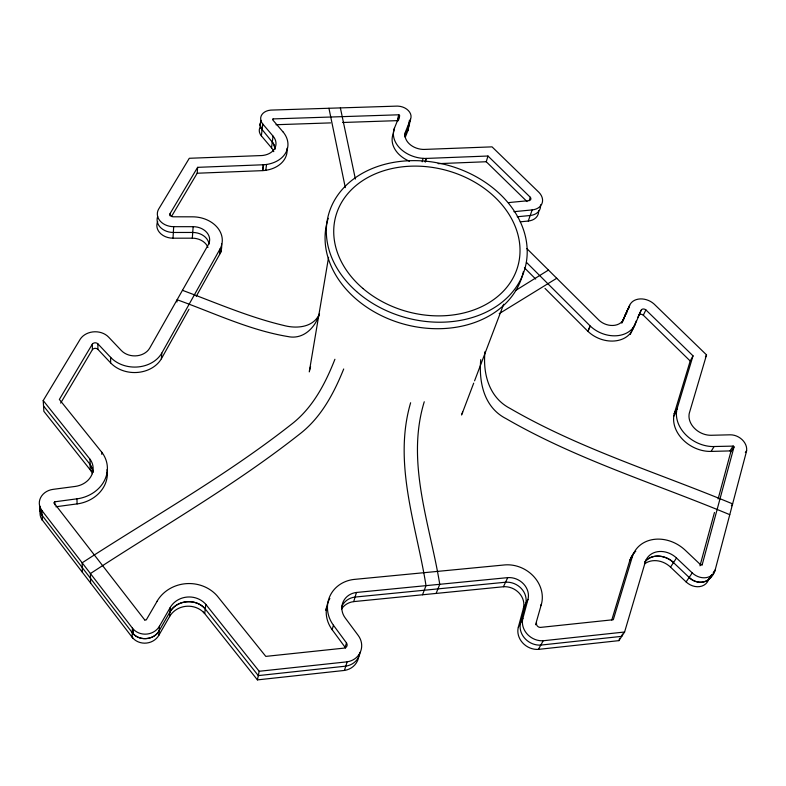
<?xml version="1.0" encoding="UTF-8"?>
<svg xmlns="http://www.w3.org/2000/svg" width="786" height="786" viewBox="0 0 786 786"><rect width="100%" height="100%" fill="white"/><g stroke="black" fill="none" stroke-linecap="round" stroke-linejoin="round"><path stroke-width="1.18" d="M189.013 309.271L161.376 358.789A30.045 24.68 1.2 0 1 110.62 362.867L110.649 357.375L97.867 343.826A3.37 2.751 -0.7 0 0 92.335 344.111L59.363 399.445L102.042 452.579A36.068 30.86 -5.2 0 1 103.772 455.173A35.006 29.956 -5.2 0 1 76.949 498.864L77.097 503.895L55.885 506.764M405.203 137.442L407.875 130.712L410.587 119.089A12.311 9.039 12.9 0 0 397.962 106.13A11.407 8.371 12.9 0 0 396.743 106.12L271.514 110.079A11.643 8.636 8.7 0 0 270.276 110.168A12.576 9.324 8.7 0 0 262.789 124.031L273.056 136.125A17.272 12.959 8.1 0 1 263.379 155.373A17.734 13.313 8.1 0 1 261.669 155.549L189.298 158.281L158.517 209.322A15.749 12.212 4.5 0 0 173.677 226.682L193.15 226.682A15.848 12.448 5.2 0 1 208.467 244.417L149.595 348.306A16.761 13.735 1.3 0 1 121.349 350.536L108.566 337.076A16.938 13.843 -0.7 0 0 80.319 339.031L43.21 400.555L90.036 459.25A21.153 18.098 -5.2 0 1 91.048 460.773A20.623 17.646 -5.2 0 1 75.151 486.446L52.996 489.373A15.484 13.372 -7.5 0 0 41.01 509.22A14.354 12.399 -7.6 0 0 41.805 510.379L132.431 628.142L132.117 637.21L133.109 638.36A15.72 14.433 -6.9 0 0 158.87 635.255L169.54 616.627L170.267 607.431A21.32 19.611 -1.3 0 1 204.409 602.891A21.861 20.122 -1.4 0 1 205.814 604.375L259.184 671.273L257.425 679.89L344.435 670.438A18.166 16.889 20 0 0 357.492 660.8A18.127 16.86 20 0 0 358.838 654.591M360.096 652.419A18.245 16.938 19.9 0 1 345.791 666.145L258.299 675.606L205.254 608.993C196.264 598.097 176.791 599.571 169.904 612.058L159.175 630.745C154.174 639.765 140.262 641.435 133.266 633.85L133.433 629.301A14.728 13.48 -6.5 0 1 132.431 628.142M39.85 506.096L39.939 510.743L41.992 515.213L132.274 632.701C138.817 641.415 153.918 640.305 159.175 630.745M161.376 358.789L161.788 353.101L220.198 248.69A28.561 22.43 5.2 0 0 192.59 216.828L173.195 216.798A3.134 2.427 4.5 0 1 170.14 213.478L197.62 167.339L263.615 164.755A30.212 22.666 8.1 0 0 266.542 164.461A29.318 22.008 8.1 0 0 282.901 131.724M170.012 215.796L170.14 213.468M207.976 247.482A15.691 12.389 5.1 0 0 192.315 238.178L173.018 238.197L173.677 226.673M176.968 301.981L177.115 299.751C213.615 312.818 249.25 330.091 287.735 336.526C303.16 339.955 315.314 327.723 319.421 313.958M158.87 635.255L159.479 626.187L170.267 607.431M192.315 238.178L193.15 226.682M171.574 216.346L197.188 173.234L197.62 167.339M718.109 498.972L730.882 451.577L729.978 450.918L711.084 451.419A31.961 25.054 29.2 0 1 673.749 416.325A32.953 25.83 29.2 0 1 674.221 413.77L690.196 361L693.026 355.842L645.886 309.9A3.105 2.378 24.1 0 0 641.13 310.244L637.868 317.249M39.732 506.872L40.135 511.49L42.149 515.429M196.245 296.312L219.53 254.595L220.198 248.69M273.783 151.669A17.086 12.9 8.1 0 0 271.524 147.876L261.355 135.85L262.789 124.031M205.814 604.375L204.694 613.561L257.425 679.89M197.188 173.234L262.495 170.641L263.231 164.775M286.998 148.308A29.19 21.969 8.1 0 1 265.786 170.297A30.074 22.627 8.1 0 1 262.878 170.621L263.615 164.755M265.796 170.316L266.542 164.461M271.524 147.876L273.056 136.125M309.262 371.896L328.568 257.356M410.626 402.756C392.784 463.563 416.541 525.647 426.012 585.649L422.524 594.786M398.502 120.209C401.076 113.695 398.364 112.457 397.461 120.641L342.627 122.488M424.253 401.764C405.655 462.394 430.08 524.478 439.757 584.303L436.122 593.43M404.574 136.125L405.655 131.468L410.587 119.089M422.2 161.818L423.065 158.359A28.561 21.134 13.8 0 1 394.513 127.863M425.069 161.887L425.943 158.438L487.978 156.021L530.304 197.276L529.135 200.646M425.432 161.877L426.307 158.428M345.545 648.077A3.625 3.37 19.9 0 0 345.123 647.31L332.164 629.714L333.441 625.234A32.54 29.681 19.6 0 1 353.847 579.449L505.005 564.898A32.197 28.178 29.9 0 1 541.485 603.962L535.561 624.742M673.73 416.325L676.559 411.294A33.12 25.889 29.2 0 1 677.051 408.74L693.026 355.842M674.231 413.77L677.051 408.74M644.667 562.098C651.692 553.039 666.086 555.093 673.494 562.589L689.155 577.435C698.066 586.071 710.593 582.623 714.779 571.127A13.893 11.338 34.9 0 0 715.172 569.938L746.395 451.744A13.107 10.247 30.8 0 0 746.612 450.604A14.148 11.063 30.7 0 0 730.076 434.815L711.183 435.277A18.923 14.796 29.1 0 1 689.067 414.605A19.434 15.199 29.1 0 1 689.332 413.102L706.545 354.908L654.07 304.015A15.622 11.967 24.1 0 0 629.665 305.282L622.011 322.162M527.966 599.394L523.397 608.335L518.338 627.169L522.887 618.366L527.966 599.394A17.872 15.632 29.9 0 0 507.736 577.631L356.461 592.467A18.058 16.477 19.6 0 0 345.201 617.924L358.249 635.481A18.353 17.007 19.8 0 1 347.157 661.812L344.435 670.438M702.163 564.829L734.026 446.979M644.441 563.994A20.19 16.791 34.5 0 1 652.409 560.782A20.122 16.722 34.5 0 1 670.517 567.109L686.09 581.905A14.846 12.173 35.1 0 0 699.55 586.621A14.816 12.144 35.1 0 0 708.383 580.107L709.974 577.248M711.585 575.568C711.861 574.792 712.087 574.144 711.585 575.568C707.921 584.578 695.02 583.693 689.155 577.435M699.982 565.822L714.454 512.482M518.328 627.14A17.95 15.759 33.6 0 0 538.41 649.383L618.965 640.629L624.595 632.013L645.473 561.43A20.917 17.312 34.2 0 1 646.112 559.838M618.965 640.629L619.653 638.301M622.453 633.997L621.765 636.346L540.797 645.09A18.039 15.799 33.4 0 1 520.597 622.787L525.667 603.884A17.773 15.582 30.1 0 0 505.565 582.22L355.075 597.065A17.96 16.418 19.7 0 0 341.507 607.195M341.537 609.052A17.862 16.359 19.8 0 1 353.7 601.614L356.461 592.467M527.033 201.58L486.249 161.739L487.978 156.021M611.763 620.056L629.792 560.546A35.449 29.406 34.4 0 1 630.903 557.854L633.683 553.246A34.564 28.62 34.2 0 1 685.166 550.151L700.866 564.996L702.124 564.908M633.693 553.246A35.645 29.504 34.2 0 0 632.573 555.948L613.296 619.722L540.375 627.415A3.606 3.154 33.2 0 1 536.504 622.984M404.751 136.165L409.231 124.925L409.545 120.946M345.113 647.31L346.469 642.909L333.441 625.234M409.231 124.925L409.388 120.356M520.214 221.829L528.261 221.033L532.161 209.911A14.895 11.161 18.1 0 0 539.029 192.442L492.046 146.864L424.126 149.428A17.272 12.782 13.8 0 1 422.446 149.379A16.82 12.448 13.8 0 1 405.645 131.459M462.03 413.878L473.703 383.126M474.567 380.846L503.659 304.221M399.553 115.532L394.552 127.872L393.246 133.708A28.424 21.104 13.8 0 0 409.408 161.209M630.284 334.453L633.398 327.104M641.14 310.254L635.334 323.95A28.188 21.802 23.1 0 1 590.286 326.052L587.928 331.328A28.05 21.753 23.1 0 0 632.799 329.226L636.424 320.659M622.217 322.142L627.179 310.608A15.543 11.947 24.2 0 1 629.331 307.532M621.805 323.174L629.674 305.292M334.915 359.271C325.188 383.951 312.504 408.307 290.908 424.715C225.209 476.277 152.052 517.355 82.157 562.815L82.412 572.434M587.928 331.328L590.099 325.866L526.423 262.327M343.708 368.978C333.765 393.629 320.894 417.887 299.319 434.344C233.511 486.18 160.364 527.72 90.429 573.564L90.596 583.094M353.7 601.614L503.413 586.749L507.736 577.631M632.799 329.226L635.334 323.95M638.586 315.55A3.085 2.378 24.2 0 1 643.312 315.206L645.886 309.9M261.345 120.356L259.95 124.159L260.667 127.784L273.361 143.465L275.228 149.173M540.532 605.751L541.475 603.962M219.559 254.546L219.638 254.399A28.424 22.381 5.1 0 0 221.554 243.542M319.509 313.801C313.457 327.644 296.509 328.921 283.677 325.433C248.857 317.161 215.904 302.757 182.46 290.319M538.41 649.383L543.214 640.757L624.595 632.013M705.386 356.972L706.545 354.908M161.769 353.12L161.68 353.287A30.202 24.739 1.3 0 1 110.649 357.375M674.319 413.456L677.139 408.425M261.05 120.798L259.979 125.377L262.072 129.965M157.161 601.202L146.284 619.879L144.83 620.066M60.65 403.08L92.394 349.652L92.326 344.101M629.792 560.546L632.573 555.948M629.674 560.909L632.465 556.311M711.084 451.419L714.13 446.517L733.485 446.104L734.036 446.9L730.892 451.881M729.978 450.918L733.112 446.026M745.334 452.559L746.612 450.604M670.517 567.109L676.5 558.011L692.26 572.915A14.993 12.242 34.8 0 0 714.779 571.137M169.904 612.058C176.821 599.6 196.245 598.117 205.254 608.993M731.344 505.771L732.621 503.895C658.216 472.877 580.039 448.993 510.045 408.406C489 397.529 482.761 373.635 484.972 351.706M686.09 581.905L692.26 572.915M710.171 576.973L711.566 575.008M713.246 572.64L715.172 569.938M645.247 561.381C652.596 553.128 666.223 555.358 673.494 562.589M556.743 278.273L499.218 313.643M548.471 270.06L515.508 290.555M76.94 498.825L54.686 501.822L54.008 502.922M272.997 118.922L272.585 119.708L282.872 131.734M259.184 671.273L347.157 661.822M517.217 216.769L530.196 215.502A14.826 11.142 18.1 0 0 540.503 204.822M532.161 209.911L514.771 211.601A15.072 11.446 18.2 0 0 513.916 211.699M438.097 163.655L486.249 161.739M273.076 118.912L398.777 114.795M275.984 124.728L330.601 122.891M397.549 120.651L398.089 120.867M729.772 514.673C655.013 483.478 576.511 459.388 506.135 418.673C483.999 407.453 478.723 382.251 480.747 359.634M203.309 612.088L204.694 613.561A21.615 19.964 -1.9 0 0 203.309 612.088A21.045 19.434 -1.8 0 0 169.54 616.627M643.321 315.206L690.196 361M526.817 248.553L598.844 320.089A15.641 12.095 23.1 0 0 623.789 318.939M524.439 267.81L535.679 279.05M545.003 288.374L587.761 331.171M133.266 633.85L132.274 632.701M97.867 343.826L97.906 349.367L110.62 362.867M43.535 405.959L90.115 464.447L92.326 468.584L93.151 472.386M54.057 503.001L144.762 619.987M272.29 142.03L274.216 145.017L275.169 148.338M90.184 464.536L93.033 471.413M40.587 509.613A15.307 13.264 -7.9 0 0 41.717 519.261L132.117 637.21A14.561 13.372 -7.1 0 0 133.109 638.36M92.394 473.703A20.446 17.567 -5.5 0 0 91.196 471.099L43.859 411.314L43.21 400.555M355.39 179.051L340.377 107.898M345.309 187.628L328.941 108.262M41.805 510.379L42.493 520.42A14.197 12.311 -7.9 0 1 41.717 519.261M41.019 509.22L41.363 514.27M54.686 501.822L54.853 504.858M90.036 459.25L90.194 469.586A20.927 17.98 -5.5 0 1 91.196 471.099M101.797 452.255L101.797 454.347M708.785 578.918A13.745 11.269 35.2 0 1 708.383 580.107M624.713 315.884A15.455 11.908 24.2 0 1 626.864 312.808M528.261 221.033A14.747 11.122 18.2 0 0 538.105 214.411A14.777 11.142 18.2 0 0 538.577 210.815M408.042 126.143A12.212 9.019 12.9 0 1 407.875 130.712M261.355 135.85A12.468 9.304 8.6 0 1 260.765 126.094M157.691 221.603A15.612 12.173 4.4 0 0 159.45 232.381A15.582 12.154 4.4 0 0 173.018 238.197M157.662 216.514A15.671 12.193 4.4 0 0 173.352 232.469L192.727 232.459A15.769 12.419 5.1 0 1 209.066 244.122M503.413 586.749A17.685 15.533 30.2 0 1 523.397 608.344M630.912 557.863A34.388 28.532 34.3 0 1 635.776 551.192M92.394 349.652A3.35 2.741 -0.8 0 1 97.916 349.357M107.063 469.586A34.82 29.858 -5.3 0 1 77.107 503.934M332.164 629.714A32.364 29.573 19.7 0 1 329.855 598.431M646.121 559.838A20.367 16.86 34.2 0 1 676.51 558.001M159.479 626.187A15.887 14.541 -6.3 0 1 133.424 629.301M543.214 640.747A18.137 15.858 33.2 0 1 522.877 618.366M346.479 642.899A3.645 3.38 19.7 0 1 344.425 648.086L265.796 656.389L217.388 596.152A37.276 34.309 -1.4 0 0 214.961 593.587A36.185 33.297 -1.3 0 0 157.112 601.172M425.943 158.438A29.426 21.772 13.8 0 1 423.065 158.359M530.304 197.276A2.957 2.22 18.1 0 1 528.85 200.646L511.509 202.297A27.166 20.633 18.2 0 0 508.444 202.749M714.14 446.556A32.118 25.123 29.1 0 1 676.569 411.304M462.659 411.943A79.357 66.073 15.3 0 1 461.598 415.018M309.478 370.835A79.357 66.073 15.3 0 1 310.578 366.659M523.417 271.573A101.247 78.855 15.1 0 1 404.004 324.166A101.247 78.855 15.1 0 1 328.234 218.311M630.568 558.512A34.211 28.443 34.5 0 1 631.551 557.303M221.141 250.636A28.286 22.332 5.1 0 1 221.171 252.051M106.749 473.084A34.643 29.76 -5.5 0 1 107.053 474.705M325.718 610.26A32.177 29.465 19.8 0 1 326.809 606.743M362.827 288.393A94.418 73.285 15 0 0 517.463 267.545A94.418 73.285 15 0 0 400.31 167.084A94.418 73.285 15 0 0 362.827 288.393M356.608 291.567A101.826 79.042 15.1 0 0 524.115 271.17A101.826 79.042 15.1 0 0 399.593 161.494A101.826 79.042 15.1 0 0 356.608 291.567"/></g></svg>
